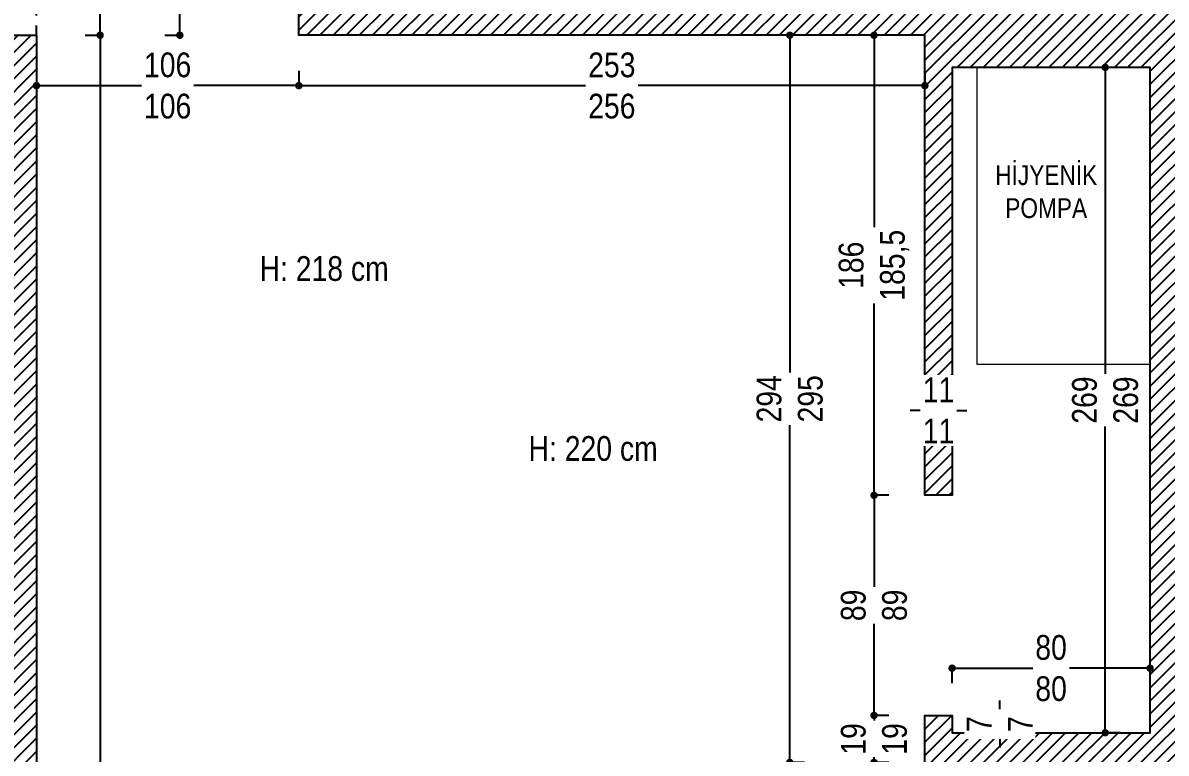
# Model space of a CAD drawing. Header units: millimetres. Extents: x 863 to 22635, y -482 to 12118.
# Drawn here: x 20335.5 to 20797.5, y 9850.4 to 10145.7 of the extents above; entities that cross this region are included whole.
import ezdxf

# ---------------------------------------------------------------- set-up
doc = ezdxf.new("R2010")
doc.units = ezdxf.units.MM
doc.header["$PDMODE"] = 35
doc.linetypes.add('JIS_02_1.0', pattern=[2, 1, -1])
for name, color, linetype in [('DIM_0G', 20, 'Continuous'), ('Existing WALL HATCH_0G', 251, 'Continuous'), ('Existing WALL_0G', 65, 'Continuous')]:
    doc.layers.add(name, color=color, linetype=linetype)
doc.layers.add('MECHANIC_0G', color=6, linetype='Continuous', lineweight=0)
doc.styles.add('0G_50', font='ARIALN.TTF', dxfattribs={"height": 50})
doc.styles.add('OZGU', font='ARIALN.TTF')
doc.dimstyles.new('0G_1_50_ORTA', dxfattribs={"dimtxt": 10, "dimasz": 3, "dimexe": 1, "dimexo": 4, "dimgap": 1, "dimtad": 0, "dimdec": 1, "dimzin": 9, "dimtxsty": 'OZGU', "dimblk": 'DOT', "dimcen": 2, "dimclrd": 256, "dimclre": 256, "dimclrt": 256, "dimadec": 1, "dimazin": 2, "dimtfac": 1, "dimtdec": 1, "dimtix": 1, "dimtmove": 2, "dimatfit": 3, "dimldrblk": 'ARCHTICK', "dimfxl": 6, "dimfxlon": 1, "dimtfill": 1, "dimarcsym": 0})

# ---------------------------------------------------------------- blocks, each defined once
blk = doc.blocks.new('_Dot')
at = {"color": 0, "linetype": 'ByBlock', "lineweight": -2}
blk.add_line((-0.5, 0), (-1, 0), dxfattribs=at)
at = {"color": 0, "linetype": 'ByBlock', "const_width": 0.5}
blk.add_lwpolyline([(-0.25, 0, 1), (0.25, 0, 1)], format="xyb", close=True, dxfattribs=at)
blk = doc.blocks.new('*D888')
at = {"layer": 'Defpoints', "color": 0, "transparency": 16777216}
for p in [(20700.04, 9865.66), (20700.04, 9846.66)]:
    blk.add_point(p, dxfattribs=at)
at = {"layer": 'DIM_0G', "lineweight": -2, "transparency": 16777216}
for p, q in [((20679.49, 9868.66), (20679.49, 9871.66)), ((20685.49, 9865.66), (20678.49, 9865.66)), ((20679.49, 9865.66), (20679.49, 9862.66)), ((20685.49, 9846.66), (20678.49, 9846.66)), ((20679.49, 9846.66), (20679.49, 9849.67)), ((20679.49, 9843.66), (20679.49, 9840.66))]:
    blk.add_line(p, q, dxfattribs=at)
at = {"layer": 'DIM_0G', "lineweight": -2, "transparency": 16777216, "xscale": 3, "yscale": 3, "zscale": 3}
for p, rotation in [((20679.49, 9865.66), 270), ((20679.49, 9846.66), 90)]:
    blk.add_blockref('_Dot', p, dxfattribs=dict(at, rotation=rotation))
at = {"layer": 'DIM_0G', "transparency": 16777216, "insert": (20679.49, 9856.16), "char_height": 10, "attachment_point": 5, "rotation": 90, "style": 'OZGU', "bg_fill": 3, "box_fill_scale": 1.1, "bg_fill_color": 256, "bg_fill_true_color": 13158600, "bg_fill_transparency": 0}
blk.add_mtext('19\\P19', dxfattribs=at)
at = {"layer": 'Defpoints', "color": 0, "transparency": 16777216}
blk.add_point((20679.49, 9865.66), dxfattribs=at)
blk = doc.blocks.new('_ArchTick')
at = {"color": 0, "linetype": 'ByBlock', "const_width": 0.15}
blk.add_lwpolyline([(-0.5, -0.5), (0.5, 0.5)], dxfattribs=at)
blk = doc.blocks.new('*D889')
at = {"layer": 'Defpoints', "color": 0, "transparency": 16777216}
for p in [(20679.49, 9954.66), (20700.04, 9954.66), (20700.04, 9865.66)]:
    blk.add_point(p, dxfattribs=at)
at = {"layer": 'DIM_0G', "lineweight": -2, "transparency": 16777216}
for p, q in [((20685.49, 9954.66), (20678.49, 9954.66)), ((20679.49, 9951.66), (20679.49, 9917.05)), ((20679.49, 9868.66), (20679.49, 9903.28)), ((20685.49, 9865.66), (20678.49, 9865.66))]:
    blk.add_line(p, q, dxfattribs=at)
at = {"layer": 'DIM_0G', "lineweight": -2, "transparency": 16777216, "xscale": 3, "yscale": 3, "zscale": 3}
for p, rotation in [((20679.49, 9954.66), 90), ((20679.49, 9865.66), 270)]:
    blk.add_blockref('_Dot', p, dxfattribs=dict(at, rotation=rotation))
at = {"layer": 'DIM_0G', "transparency": 16777216, "insert": (20679.49, 9910.16), "char_height": 10, "attachment_point": 5, "rotation": 90, "style": 'OZGU', "bg_fill": 3, "box_fill_scale": 1.1, "bg_fill_color": 256, "bg_fill_true_color": 13158600, "bg_fill_transparency": 0}
blk.add_mtext('89\\P89', dxfattribs=at)
blk = doc.blocks.new('*D890')
at = {"layer": 'Defpoints', "color": 0, "transparency": 16777216}
for p in [(20679.49, 10140.66), (20700.04, 10140.66), (20700.04, 9954.66)]:
    blk.add_point(p, dxfattribs=at)
at = {"layer": 'DIM_0G', "lineweight": -2, "transparency": 16777216}
for p, q in [((20685.49, 10140.66), (20678.49, 10140.66)), ((20679.49, 10137.66), (20679.49, 10062.15)), ((20679.49, 9957.66), (20679.49, 10033.18)), ((20685.49, 9954.66), (20678.49, 9954.66))]:
    blk.add_line(p, q, dxfattribs=at)
at = {"layer": 'DIM_0G', "lineweight": -2, "transparency": 16777216, "xscale": 3, "yscale": 3, "zscale": 3}
for p, rotation in [((20679.49, 10140.66), 90), ((20679.49, 9954.66), 270)]:
    blk.add_blockref('_Dot', p, dxfattribs=dict(at, rotation=rotation))
at = {"layer": 'DIM_0G', "transparency": 16777216, "insert": (20679.49, 10047.66), "char_height": 10, "attachment_point": 5, "rotation": 90, "style": 'OZGU', "bg_fill": 3, "box_fill_scale": 1.1, "bg_fill_color": 256, "bg_fill_true_color": 13158600, "bg_fill_transparency": 0}
blk.add_mtext('186\\P{\\C2;185,5}', dxfattribs=at)
blk = doc.blocks.new('*D891')
at = {"layer": 'Defpoints', "color": 0, "transparency": 16777216}
for p in [(20711.04, 9865.66), (20711.04, 9858.66)]:
    blk.add_point(p, dxfattribs=at)
at = {"layer": 'DIM_0G', "lineweight": -2, "transparency": 16777216}
for p, q in [((20730.32, 9868.66), (20730.32, 9871.66)), ((20724.32, 9865.66), (20731.32, 9865.66)), ((20730.32, 9858.66), (20730.32, 9865.66)), ((20724.32, 9858.66), (20731.32, 9858.66)), ((20730.32, 9855.66), (20730.32, 9852.66))]:
    blk.add_line(p, q, dxfattribs=at)
at = {"layer": 'DIM_0G', "lineweight": -2, "transparency": 16777216, "xscale": 3, "yscale": 3, "zscale": 3}
for p, rotation in [((20730.32, 9865.66), 270), ((20730.32, 9858.66), 90)]:
    blk.add_blockref('_Dot', p, dxfattribs=dict(at, rotation=rotation))
at = {"layer": 'DIM_0G', "transparency": 16777216, "insert": (20730.32, 9862.16), "char_height": 10, "attachment_point": 5, "rotation": 90, "style": 'OZGU', "bg_fill": 3, "box_fill_scale": 1.1, "bg_fill_color": 256, "bg_fill_true_color": 13158600, "bg_fill_transparency": 0}
blk.add_mtext('7\\P7', dxfattribs=at)
at = {"layer": 'Defpoints', "color": 0, "transparency": 16777216}
blk.add_point((20730.32, 9865.66), dxfattribs=at)
blk = doc.blocks.new('*D892')
at = {"layer": 'Defpoints', "color": 0, "transparency": 16777216}
for p in [(20791.04, 9884.76), (20711.04, 9858.66), (20791.04, 9858.66)]:
    blk.add_point(p, dxfattribs=at)
at = {"layer": 'DIM_0G', "lineweight": -2, "transparency": 16777216}
for p, q in [((20711.04, 9878.76), (20711.04, 9885.76)), ((20714.04, 9884.76), (20744.18, 9884.76)), ((20788.04, 9884.76), (20757.9, 9884.76)), ((20791.04, 9878.76), (20791.04, 9885.76))]:
    blk.add_line(p, q, dxfattribs=at)
at = {"layer": 'DIM_0G', "lineweight": -2, "transparency": 16777216, "xscale": 3, "yscale": 3, "zscale": 3, "rotation": 180}
blk.add_blockref('_Dot', (20711.04, 9884.76), dxfattribs=at)
at = {"layer": 'DIM_0G', "lineweight": -2, "transparency": 16777216, "xscale": 3, "yscale": 3, "zscale": 3}
blk.add_blockref('_Dot', (20791.04, 9884.76), dxfattribs=at)
at = {"layer": 'DIM_0G', "transparency": 16777216, "insert": (20751.04, 9884.76), "char_height": 10, "attachment_point": 5, "style": 'OZGU', "bg_fill": 3, "box_fill_scale": 1.1, "bg_fill_color": 256, "bg_fill_true_color": 13158600, "bg_fill_transparency": 0}
blk.add_mtext('80\\P80', dxfattribs=at)
blk = doc.blocks.new('*D893')
at = {"layer": 'Defpoints', "color": 0, "transparency": 16777216}
for p in [(20772.91, 10127.66), (20791.04, 10127.66), (20791.04, 9858.66)]:
    blk.add_point(p, dxfattribs=at)
at = {"layer": 'DIM_0G', "lineweight": -2, "transparency": 16777216}
for p, q in [((20778.91, 10127.66), (20771.91, 10127.66)), ((20772.91, 10124.66), (20772.91, 10003.3)), ((20772.91, 9861.66), (20772.91, 9983.03)), ((20778.91, 9858.66), (20771.91, 9858.66))]:
    blk.add_line(p, q, dxfattribs=at)
at = {"layer": 'DIM_0G', "lineweight": -2, "transparency": 16777216, "xscale": 3, "yscale": 3, "zscale": 3}
for p, rotation in [((20772.91, 10127.66), 90), ((20772.91, 9858.66), 270)]:
    blk.add_blockref('_Dot', p, dxfattribs=dict(at, rotation=rotation))
at = {"layer": 'DIM_0G', "transparency": 16777216, "insert": (20772.91, 9993.16), "char_height": 10, "attachment_point": 5, "rotation": 90, "style": 'OZGU', "bg_fill": 3, "box_fill_scale": 1.1, "bg_fill_color": 256, "bg_fill_true_color": 13158600, "bg_fill_transparency": 0}
blk.add_mtext('269\\P269', dxfattribs=at)
blk = doc.blocks.new('*D894')
at = {"layer": 'Defpoints', "color": 0, "transparency": 16777216}
for p in [(20700.04, 9954.66), (20711.04, 9954.66)]:
    blk.add_point(p, dxfattribs=at)
at = {"layer": 'DIM_0G', "lineweight": -2, "transparency": 16777216}
for p, q in [((20697.04, 9988.95), (20694.04, 9988.95)), ((20700.04, 9982.95), (20700.04, 9989.95)), ((20711.04, 9988.95), (20700.04, 9988.95)), ((20711.04, 9982.95), (20711.04, 9989.95)), ((20714.04, 9988.95), (20717.04, 9988.95))]:
    blk.add_line(p, q, dxfattribs=at)
at = {"layer": 'DIM_0G', "lineweight": -2, "transparency": 16777216, "xscale": 3, "yscale": 3, "zscale": 3}
blk.add_blockref('_Dot', (20700.04, 9988.95), dxfattribs=at)
at = {"layer": 'DIM_0G', "lineweight": -2, "transparency": 16777216, "xscale": 3, "yscale": 3, "zscale": 3, "rotation": 180}
blk.add_blockref('_Dot', (20711.04, 9988.95), dxfattribs=at)
at = {"layer": 'DIM_0G', "transparency": 16777216, "insert": (20705.54, 9988.95), "char_height": 10, "attachment_point": 5, "style": 'OZGU', "bg_fill": 3, "box_fill_scale": 1.1, "bg_fill_color": 256, "bg_fill_true_color": 13158600, "bg_fill_transparency": 0}
blk.add_mtext('11\\P11', dxfattribs=at)
at = {"layer": 'Defpoints', "color": 0, "transparency": 16777216}
blk.add_point((20700.04, 9988.95), dxfattribs=at)
blk = doc.blocks.new('*D897')
at = {"layer": 'Defpoints', "color": 0, "transparency": 16777216}
for p in [(20341.04, 10140.66), (20366.75, 10140.66), (20341.04, 9519.66)]:
    blk.add_point(p, dxfattribs=at)
at = {"layer": 'DIM_0G', "lineweight": -2, "transparency": 16777216}
for p, q in [((20360.75, 10140.66), (20367.75, 10140.66)), ((20366.75, 10137.66), (20366.75, 9840.26)), ((20366.75, 9522.66), (20366.75, 9820.07)), ((20360.75, 9519.66), (20367.75, 9519.66))]:
    blk.add_line(p, q, dxfattribs=at)
at = {"layer": 'DIM_0G', "lineweight": -2, "transparency": 16777216, "xscale": 3, "yscale": 3, "zscale": 3}
for p, rotation in [((20366.75, 10140.66), 90), ((20366.75, 9519.66), 270)]:
    blk.add_blockref('_Dot', p, dxfattribs=dict(at, rotation=rotation))
at = {"layer": 'DIM_0G', "transparency": 16777216, "insert": (20366.75, 9830.16), "char_height": 10, "attachment_point": 5, "rotation": 90, "style": 'OZGU', "bg_fill": 3, "box_fill_scale": 1.1, "bg_fill_color": 256, "bg_fill_true_color": 13158600, "bg_fill_transparency": 0}
blk.add_mtext('621\\P628', dxfattribs=at)
blk = doc.blocks.new('*D898')
at = {"layer": 'Defpoints', "color": 0, "transparency": 16777216}
for p in [(20645.45, 10140.66), (20700.04, 10140.66), (20700.04, 9846.66)]:
    blk.add_point(p, dxfattribs=at)
at = {"layer": 'DIM_0G', "lineweight": -2, "transparency": 16777216}
for p, q in [((20651.45, 10140.66), (20644.45, 10140.66)), ((20645.45, 10137.66), (20645.45, 10003.82)), ((20645.45, 9849.66), (20645.45, 9983.51)), ((20651.45, 9846.66), (20644.45, 9846.66))]:
    blk.add_line(p, q, dxfattribs=at)
at = {"layer": 'DIM_0G', "lineweight": -2, "transparency": 16777216, "xscale": 3, "yscale": 3, "zscale": 3}
for p, rotation in [((20645.45, 10140.66), 90), ((20645.45, 9846.66), 270)]:
    blk.add_blockref('_Dot', p, dxfattribs=dict(at, rotation=rotation))
at = {"layer": 'DIM_0G', "transparency": 16777216, "insert": (20645.45, 9993.66), "char_height": 10, "attachment_point": 5, "rotation": 90, "style": 'OZGU', "bg_fill": 3, "box_fill_scale": 1.1, "bg_fill_color": 256, "bg_fill_true_color": 13158600, "bg_fill_transparency": 0}
blk.add_mtext('294\\P{\\C2;295}', dxfattribs=at)
blk = doc.blocks.new('*D899')
at = {"layer": 'Defpoints', "color": 0, "transparency": 16777216}
for p in [(20447.04, 10140.66), (20700.04, 10140.66), (20700.04, 10120.27)]:
    blk.add_point(p, dxfattribs=at)
at = {"layer": 'DIM_0G', "lineweight": -2, "transparency": 16777216}
for p, q in [((20447.04, 10126.27), (20447.04, 10119.27)), ((20700.04, 10126.27), (20700.04, 10119.27)), ((20450.04, 10120.27), (20563.41, 10120.27)), ((20697.04, 10120.27), (20583.66, 10120.27))]:
    blk.add_line(p, q, dxfattribs=at)
at = {"layer": 'DIM_0G', "lineweight": -2, "transparency": 16777216, "xscale": 3, "yscale": 3, "zscale": 3, "rotation": 180}
blk.add_blockref('_Dot', (20447.04, 10120.27), dxfattribs=at)
at = {"layer": 'DIM_0G', "lineweight": -2, "transparency": 16777216, "xscale": 3, "yscale": 3, "zscale": 3}
blk.add_blockref('_Dot', (20700.04, 10120.27), dxfattribs=at)
at = {"layer": 'DIM_0G', "transparency": 16777216, "insert": (20573.54, 10120.27), "char_height": 10, "attachment_point": 5, "style": 'OZGU', "bg_fill": 3, "box_fill_scale": 1.1, "bg_fill_color": 256, "bg_fill_true_color": 13158600, "bg_fill_transparency": 0}
blk.add_mtext('253\\P{\\C2;256}', dxfattribs=at)
blk = doc.blocks.new('*D900')
at = {"layer": 'Defpoints', "color": 0, "transparency": 16777216}
for p in [(20341.04, 10140.66), (20447.04, 10140.66), (20341.04, 10120.27)]:
    blk.add_point(p, dxfattribs=at)
at = {"layer": 'DIM_0G', "lineweight": -2, "transparency": 16777216}
for p, q in [((20341.04, 10126.27), (20341.04, 10119.27)), ((20447.04, 10126.27), (20447.04, 10119.27)), ((20344.04, 10120.27), (20384.37, 10120.27)), ((20444.04, 10120.27), (20403.71, 10120.27))]:
    blk.add_line(p, q, dxfattribs=at)
at = {"layer": 'DIM_0G', "lineweight": -2, "transparency": 16777216, "xscale": 3, "yscale": 3, "zscale": 3, "rotation": 180}
blk.add_blockref('_Dot', (20341.04, 10120.27), dxfattribs=at)
at = {"layer": 'DIM_0G', "lineweight": -2, "transparency": 16777216, "xscale": 3, "yscale": 3, "zscale": 3}
blk.add_blockref('_Dot', (20447.04, 10120.27), dxfattribs=at)
at = {"layer": 'DIM_0G', "transparency": 16777216, "insert": (20394.04, 10120.27), "char_height": 10, "attachment_point": 5, "style": 'OZGU', "bg_fill": 3, "box_fill_scale": 1.1, "bg_fill_color": 256, "bg_fill_true_color": 13158600, "bg_fill_transparency": 0}
blk.add_mtext('106\\P106', dxfattribs=at)
blk = doc.blocks.new('*D912')
at = {"layer": 'Defpoints', "color": 0, "transparency": 16777216}
for p in [(20341.04, 10235.66), (20341.04, 10140.66), (20366.75, 10140.66)]:
    blk.add_point(p, dxfattribs=at)
at = {"layer": 'DIM_0G', "lineweight": -2, "transparency": 16777216}
for p, q in [((20360.75, 10235.66), (20367.75, 10235.66)), ((20366.75, 10232.66), (20366.75, 10195.07)), ((20366.75, 10143.66), (20366.75, 10181.26)), ((20360.75, 10140.66), (20367.75, 10140.66))]:
    blk.add_line(p, q, dxfattribs=at)
at = {"layer": 'DIM_0G', "lineweight": -2, "transparency": 16777216, "xscale": 3, "yscale": 3, "zscale": 3}
for p, rotation in [((20366.75, 10235.66), 90), ((20366.75, 10140.66), 270)]:
    blk.add_blockref('_Dot', p, dxfattribs=dict(at, rotation=rotation))
at = {"layer": 'DIM_0G', "transparency": 16777216, "insert": (20366.75, 10188.16), "char_height": 10, "attachment_point": 5, "rotation": 90, "style": 'OZGU', "bg_fill": 3, "box_fill_scale": 1.1, "bg_fill_color": 256, "bg_fill_true_color": 13158600, "bg_fill_transparency": 0}
blk.add_mtext('95\\P95', dxfattribs=at)
blk = doc.blocks.new('*D913')
at = {"layer": 'Defpoints', "color": 0, "transparency": 16777216}
for p in [(20341.04, 10455.66), (20398.97, 10455.66), (20341.04, 10140.66)]:
    blk.add_point(p, dxfattribs=at)
at = {"layer": 'DIM_0G', "lineweight": -2, "transparency": 16777216}
for p, q in [((20392.97, 10455.66), (20399.97, 10455.66)), ((20398.97, 10452.66), (20398.97, 10308.25)), ((20398.97, 10143.66), (20398.97, 10288.07)), ((20392.97, 10140.66), (20399.97, 10140.66))]:
    blk.add_line(p, q, dxfattribs=at)
at = {"layer": 'DIM_0G', "lineweight": -2, "transparency": 16777216, "xscale": 3, "yscale": 3, "zscale": 3}
for p, rotation in [((20398.97, 10455.66), 90), ((20398.97, 10140.66), 270)]:
    blk.add_blockref('_Dot', p, dxfattribs=dict(at, rotation=rotation))
at = {"layer": 'DIM_0G', "transparency": 16777216, "insert": (20398.97, 10298.16), "char_height": 10, "attachment_point": 5, "rotation": 90, "style": 'OZGU', "bg_fill": 3, "box_fill_scale": 1.1, "bg_fill_color": 256, "bg_fill_true_color": 13158600, "bg_fill_transparency": 0}
blk.add_mtext('315\\P315', dxfattribs=at)
blk = doc.blocks.new('*D948')
at = {"layer": 'Defpoints', "color": 0, "transparency": 16777216}
for p in [(20285.04, 10166.72), (20285.04, 10140.66), (20341.04, 10140.66)]:
    blk.add_point(p, dxfattribs=at)
at = {"layer": 'DIM_0G', "lineweight": -2, "transparency": 16777216}
for p, q in [((20285.04, 10160.72), (20285.04, 10167.72)), ((20288.04, 10166.72), (20306.17, 10166.72)), ((20338.04, 10166.72), (20319.91, 10166.72)), ((20341.04, 10160.72), (20341.04, 10167.72))]:
    blk.add_line(p, q, dxfattribs=at)
at = {"layer": 'DIM_0G', "lineweight": -2, "transparency": 16777216, "xscale": 3, "yscale": 3, "zscale": 3, "rotation": 180}
blk.add_blockref('_Dot', (20285.04, 10166.72), dxfattribs=at)
at = {"layer": 'DIM_0G', "lineweight": -2, "transparency": 16777216, "xscale": 3, "yscale": 3, "zscale": 3}
blk.add_blockref('_Dot', (20341.04, 10166.72), dxfattribs=at)
at = {"layer": 'DIM_0G', "transparency": 16777216, "insert": (20313.04, 10166.72), "char_height": 10, "attachment_point": 5, "style": 'OZGU', "bg_fill": 3, "box_fill_scale": 1.1, "bg_fill_color": 256, "bg_fill_true_color": 13158600, "bg_fill_transparency": 0}
blk.add_mtext('56\\P56', dxfattribs=at)

msp = doc.modelspace()

# ---------------------------------------------------------------- hatches: boundary and pattern name
at = {"layer": 'Existing WALL HATCH_0G'}
h = msp.add_hatch(dxfattribs=at)
h.set_pattern_fill('ANSI31', color=256, scale=30)
h.set_pattern_definition([(45, (156564.517, 1761.177), (-2.65165043, 2.65165043), [])])
h.paths.add_polyline_path([(20069.04, 10242.66), (20069.04, 10235.66), (20341.04, 10235.66), (20341.04, 10300.66), (20330.04, 10300.66), (20330.04, 10242.66)], flags=17)
h.paths.add_polyline_path([(20499.04, 10325.66), (20499.04, 10305.66), (20510.04, 10305.66), (20510.04, 10325.66)], flags=17)
h.paths.add_polyline_path([(20480.04, 10515.28), (20480.04, 10455.66), (20499.04, 10455.66), (20499.04, 10417.66), (20510.04, 10417.66), (20510.04, 10500.66), (20662.04, 10500.66), (20662.04, 10479.66), (20793.04, 10479.66), (20793.04, 10150.66), (20510.04, 10150.66), (20510.04, 10213.66), (20499.04, 10213.66), (20499.04, 10150.66), (20447.04, 10150.66), (20447.04, 10140.66), (20700.04, 10140.66), (20700.04, 9954.66), (20711.04, 9954.66), (20711.04, 10127.66), (20791.04, 10127.66), (20791.04, 9858.66), (20711.04, 9858.66), (20711.04, 9865.66), (20700.04, 9865.66), (20700.04, 9846.66), (20830.04, 9846.66), (20830.04, 10184.66), (21174.04, 10184.66), (21174.04, 10200.66), (21067.04, 10200.66), (21067.04, 10224.66), (21056.04, 10224.66), (21056.04, 10206.66), (20834.04, 10206.66), (20834.04, 10308.66), (21067.04, 10308.66), (21067.04, 10319.66), (20834.04, 10319.66), (20834.04, 10494.66), (20909.04, 10494.66), (20909.04, 10403.66), (21067.04, 10403.66), (21067.04, 10419.66), (20979.04, 10419.66), (21029.27, 10506.66), (21291.04, 10506.66), (21291.04, 10397.66), (21298.04, 10397.66), (21298.04, 10299.66), (21325.04, 10299.66), (21325.04, 10646.66), (21300.04, 10646.66), (21300.04, 10563.66), (19819.04, 10563.66), (19819.04, 10515.66), (19682.04, 10515.66), (19682.04, 10266.66), (19813.04, 10266.66), (19813.04, 9473.66), (21080.04, 9473.66), (21080.04, 9691.66), (21325.04, 9691.66), (21325.04, 10200.66), (21282.04, 10200.66), (21282.04, 10184.66), (21292.04, 10184.66), (21292.04, 9725.66), (21046.04, 9725.66), (21046.04, 9507.66), (20830.04, 9507.66), (20830.04, 9611.66), (20793.04, 9611.66), (20793.04, 9519.66), (20341.04, 9519.66), (20341.04, 10140.66), (20285.04, 10140.66), (20285.04, 9519.66), (19847.04, 9519.66), (19847.04, 10235.66), (19959.04, 10235.66), (19959.04, 10242.66), (19860.04, 10242.66), (19860.04, 10300.66), (19716.04, 10300.66), (19716.04, 10492.66), (19815.04, 10492.66), (19815.04, 10374.66), (19860.04, 10374.66), (19860.04, 10503.66), (19959.04, 10503.66), (19959.04, 10538.66), (20091.04, 10538.66), (20091.04, 10458.66), (20120.04, 10458.66), (20120.04, 10518.66), (20300.04, 10518.66), (20300.04, 10396.66), (20341.04, 10396.66), (20341.04, 10455.66), (20360.04, 10455.66), (20360.04, 10515.28)])

# ---------------------------------------------------------------- linework, layer by layer
at = {"layer": 'Existing WALL_0G'}
for points in [[(19716.04, 10300.66), (19860.04, 10300.66), (19860.04, 10242.66), (19959.04, 10242.66), (19959.04, 10235.66), (19847.04, 10235.66), (19847.04, 9519.66), (20285.04, 9519.66), (20285.04, 10140.66), (20341.04, 10140.66), (20341.04, 9519.66), (20793.04, 9519.66), (20793.04, 9611.66), (20830.04, 9611.66)], [(20700.04, 9846.66), (20700.04, 9865.66), (20711.04, 9865.66), (20711.04, 9858.66), (20791.04, 9858.66), (20791.04, 10127.66), (20711.04, 10127.66), (20711.04, 9954.66), (20700.04, 9954.66), (20700.04, 10140.66), (20447.04, 10140.66), (20447.04, 10150.66)]]:
    msp.add_lwpolyline(points, dxfattribs=at)

# ---------------------------------------------------------------- texts
at = {"layer": 'DIM_0G', "char_height": 10, "attachment_point": 1, "style": '0G_50'}
for s, insert in [('H: 218 cm', (20431.18, 10051.34)), ('H: 220 cm', (20539.88, 9978.59))]:
    msp.add_mtext_dynamic_manual_height_columns(s, width=287.937, gutter_width=250, heights=[0], dxfattribs=dict(at, insert=insert))

# ---------------------------------------------------------------- next in the draw order: dimensions: what is measured, and where the dimension line sits
at = {"layer": 'DIM_0G'}
for base, p1, p2, text, picture, middle in [((20366.75, 10140.66), (20341.04, 9519.66), (20341.04, 10140.66), '<>\\P628', '*D897', (20366.75, 9830.16)), ((20679.49, 9865.66), (20700.04, 9846.66), (20700.04, 9865.66), '<>\\P19', '*D888', (20679.49, 9856.16)), ((20730.32, 9865.66), (20711.04, 9858.66), (20711.04, 9865.66), '<>\\P7', '*D891', (20730.32, 9862.16))]:
    dim = msp.add_linear_dim(base=base, p1=p1, p2=p2, angle=90, text=text, dimstyle='0G_1_50_ORTA', dxfattribs=at)
    dim.commit()
    dim.dimension.update_dxf_attribs({"geometry": picture, "text_midpoint": middle})

# ---------------------------------------------------------------- next in the draw order: dimensions: what is measured, and where the dimension line sits
dim = msp.add_linear_dim(base=(20679.49, 9954.66), p1=(20700.04, 9865.66), p2=(20700.04, 9954.66), angle=90, text='<>\\P89', dimstyle='0G_1_50_ORTA', dxfattribs=at)
dim.commit()
dim.dimension.update_dxf_attribs({"geometry": '*D889', "text_midpoint": (20679.49, 9910.16)})
dim = msp.add_linear_dim(base=(20791.04, 9884.76), p1=(20711.04, 9858.66), p2=(20791.04, 9858.66), text='<>\\P80', dimstyle='0G_1_50_ORTA', dxfattribs=at)
dim.commit()
dim.dimension.update_dxf_attribs({"geometry": '*D892', "text_midpoint": (20751.04, 9884.76)})

# ---------------------------------------------------------------- next in the draw order: dimensions: what is measured, and where the dimension line sits
for base, p1, p2, text, picture, middle in [((20679.49, 10140.66), (20700.04, 9954.66), (20700.04, 10140.66), '<>\\P{\\C2;185,5}', '*D890', (20679.49, 10047.66)), ((20772.91, 10127.66), (20791.04, 9858.66), (20791.04, 10127.66), '<>\\P269', '*D893', (20772.91, 9993.16))]:
    dim = msp.add_linear_dim(base=base, p1=p1, p2=p2, angle=90, text=text, dimstyle='0G_1_50_ORTA', dxfattribs=at)
    dim.commit()
    dim.dimension.update_dxf_attribs({"geometry": picture, "text_midpoint": middle})

# ---------------------------------------------------------------- next in the draw order: linework, layer by layer
at = {"layer": 'MECHANIC_0G'}
msp.add_lwpolyline([(20721.04, 10007.66), (20791.04, 10007.66), (20791.04, 10127.66), (20721.04, 10127.66)], close=True, dxfattribs=at)

# ---------------------------------------------------------------- next in the draw order: texts
at = {"layer": 'MECHANIC_0G', "insert": (20715.17, 10088.1), "char_height": 8, "attachment_point": 1, "style": '0G_50'}
msp.add_mtext_dynamic_manual_height_columns('\\pi13.28968;HİJYENİK\\P\\pi17.34425;POMPA', width=67.1087, gutter_width=250, heights=[0], dxfattribs=at)

# ---------------------------------------------------------------- next in the draw order: dimensions: what is measured, and where the dimension line sits
at = {"layer": 'DIM_0G'}
dim = msp.add_linear_dim(base=(20700.04, 9988.95), p1=(20711.04, 9954.66), p2=(20700.04, 9954.66), text='<>\\P11', dimstyle='0G_1_50_ORTA', dxfattribs=at)
dim.commit()
dim.dimension.update_dxf_attribs({"geometry": '*D894', "text_midpoint": (20705.54, 9988.95)})

# ---------------------------------------------------------------- next in the draw order: dimensions: what is measured, and where the dimension line sits
dim = msp.add_linear_dim(base=(20645.45, 10140.66), p1=(20700.04, 9846.66), p2=(20700.04, 10140.66), angle=90, text='<>\\P{\\C2;295}', dimstyle='0G_1_50_ORTA', dxfattribs=at)
dim.commit()
dim.dimension.update_dxf_attribs({"geometry": '*D898', "text_midpoint": (20645.45, 9993.66)})

# ---------------------------------------------------------------- next in the draw order: dimensions: what is measured, and where the dimension line sits
dim = msp.add_linear_dim(base=(20700.04, 10120.27), p1=(20447.04, 10140.66), p2=(20700.04, 10140.66), text='<>\\P{\\C2;256}', dimstyle='0G_1_50_ORTA', dxfattribs=at)
dim.commit()
dim.dimension.update_dxf_attribs({"geometry": '*D899', "text_midpoint": (20573.54, 10120.27)})

# ---------------------------------------------------------------- next in the draw order: dimensions: what is measured, and where the dimension line sits
dim = msp.add_linear_dim(base=(20341.04, 10120.27), p1=(20447.04, 10140.66), p2=(20341.04, 10140.66), text='<>\\P106', dimstyle='0G_1_50_ORTA', dxfattribs=at)
dim.commit()
dim.dimension.update_dxf_attribs({"geometry": '*D900', "text_midpoint": (20394.04, 10120.27)})

# ---------------------------------------------------------------- next in the draw order: linework, layer by layer
at = {"layer": 'Existing WALL_0G', "linetype": 'JIS_02_1.0', "ltscale": 4}
msp.add_lwpolyline([(20341.04, 10140.66), (20341.04, 10235.66)], dxfattribs=at)

# ---------------------------------------------------------------- next in the draw order: dimensions: what is measured, and where the dimension line sits
at = {"layer": 'DIM_0G'}
dim = msp.add_linear_dim(base=(20366.75, 10140.66), p1=(20341.04, 10235.66), p2=(20341.04, 10140.66), angle=90, text='<>\\P95', dimstyle='0G_1_50_ORTA', dxfattribs=at)
dim.commit()
dim.dimension.update_dxf_attribs({"geometry": '*D912', "text_midpoint": (20366.75, 10188.16)})

# ---------------------------------------------------------------- next in the draw order: dimensions: what is measured, and where the dimension line sits
dim = msp.add_linear_dim(base=(20398.97, 10455.66), p1=(20341.04, 10140.66), p2=(20341.04, 10455.66), angle=90, text='<>\\P315', dimstyle='0G_1_50_ORTA', dxfattribs=at)
dim.commit()
dim.dimension.update_dxf_attribs({"geometry": '*D913', "text_midpoint": (20398.97, 10298.16)})

# ---------------------------------------------------------------- next in the draw order: dimensions: what is measured, and where the dimension line sits
dim = msp.add_linear_dim(base=(20285.04, 10166.72), p1=(20341.04, 10140.66), p2=(20285.04, 10140.66), text='<>\\P56', dimstyle='0G_1_50_ORTA', dxfattribs=at)
dim.commit()
dim.dimension.update_dxf_attribs({"geometry": '*D948', "text_midpoint": (20313.04, 10166.72)})

doc.saveas('drawing.dxf')
